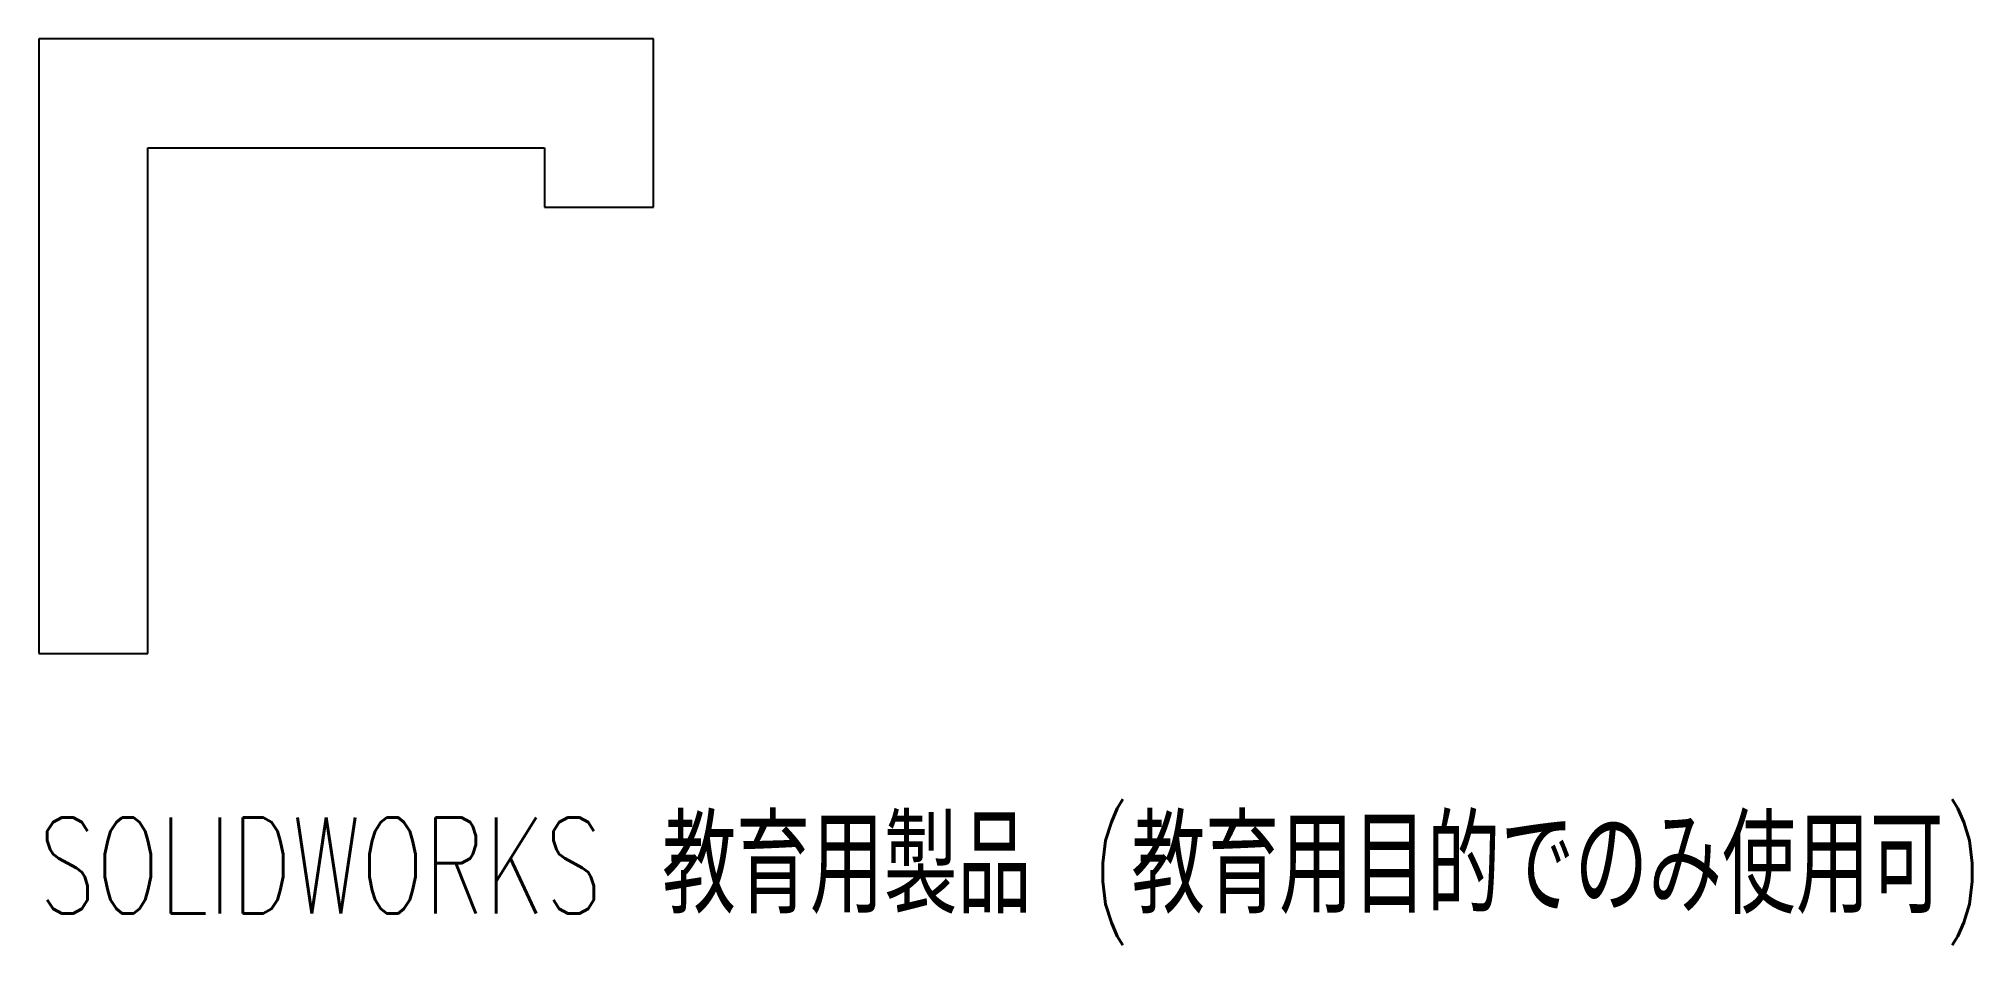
# Model space of a CAD drawing. Header units: millimetres. Extents: x -5.5 to 92, y -14.7 to 31.
import ezdxf

# ---------------------------------------------------------------- set-up
doc = ezdxf.new("R2010")
doc.units = ezdxf.units.MM
doc.styles.add('SLDTEXTSTYLE0', font='TXT', dxfattribs={"width": 0.7, "bigfont": 'bigfont'})

msp = doc.modelspace()

# ---------------------------------------------------------------- linework, layer by layer
at = {"color": 7, "linetype": 'Continuous', "lineweight": 25}
for p, q in [((25.5, 31), (-5.5, 31)), ((-5.5, 31), (-5.5, 0)), ((25.5, 22.5), (25.5, 31)), ((0, 0), (0, 25.5)), ((0, 25.5), (20, 25.5)), ((20, 25.5), (20, 22.5)), ((20, 22.5), (25.5, 22.5)), ((-5.5, 0), (0, 0))]:
    msp.add_line(p, q, dxfattribs=at)

# ---------------------------------------------------------------- texts
at = {"color": 7, "linetype": 'Continuous', "insert": (-5.5, -8.27), "char_height": 4.83362, "attachment_point": 1, "style": 'SLDTEXTSTYLE0'}
msp.add_mtext('SOLIDWORKS 教育用製品 (教育用目的でのみ使用可)', dxfattribs=at)

doc.saveas('drawing.dxf')
